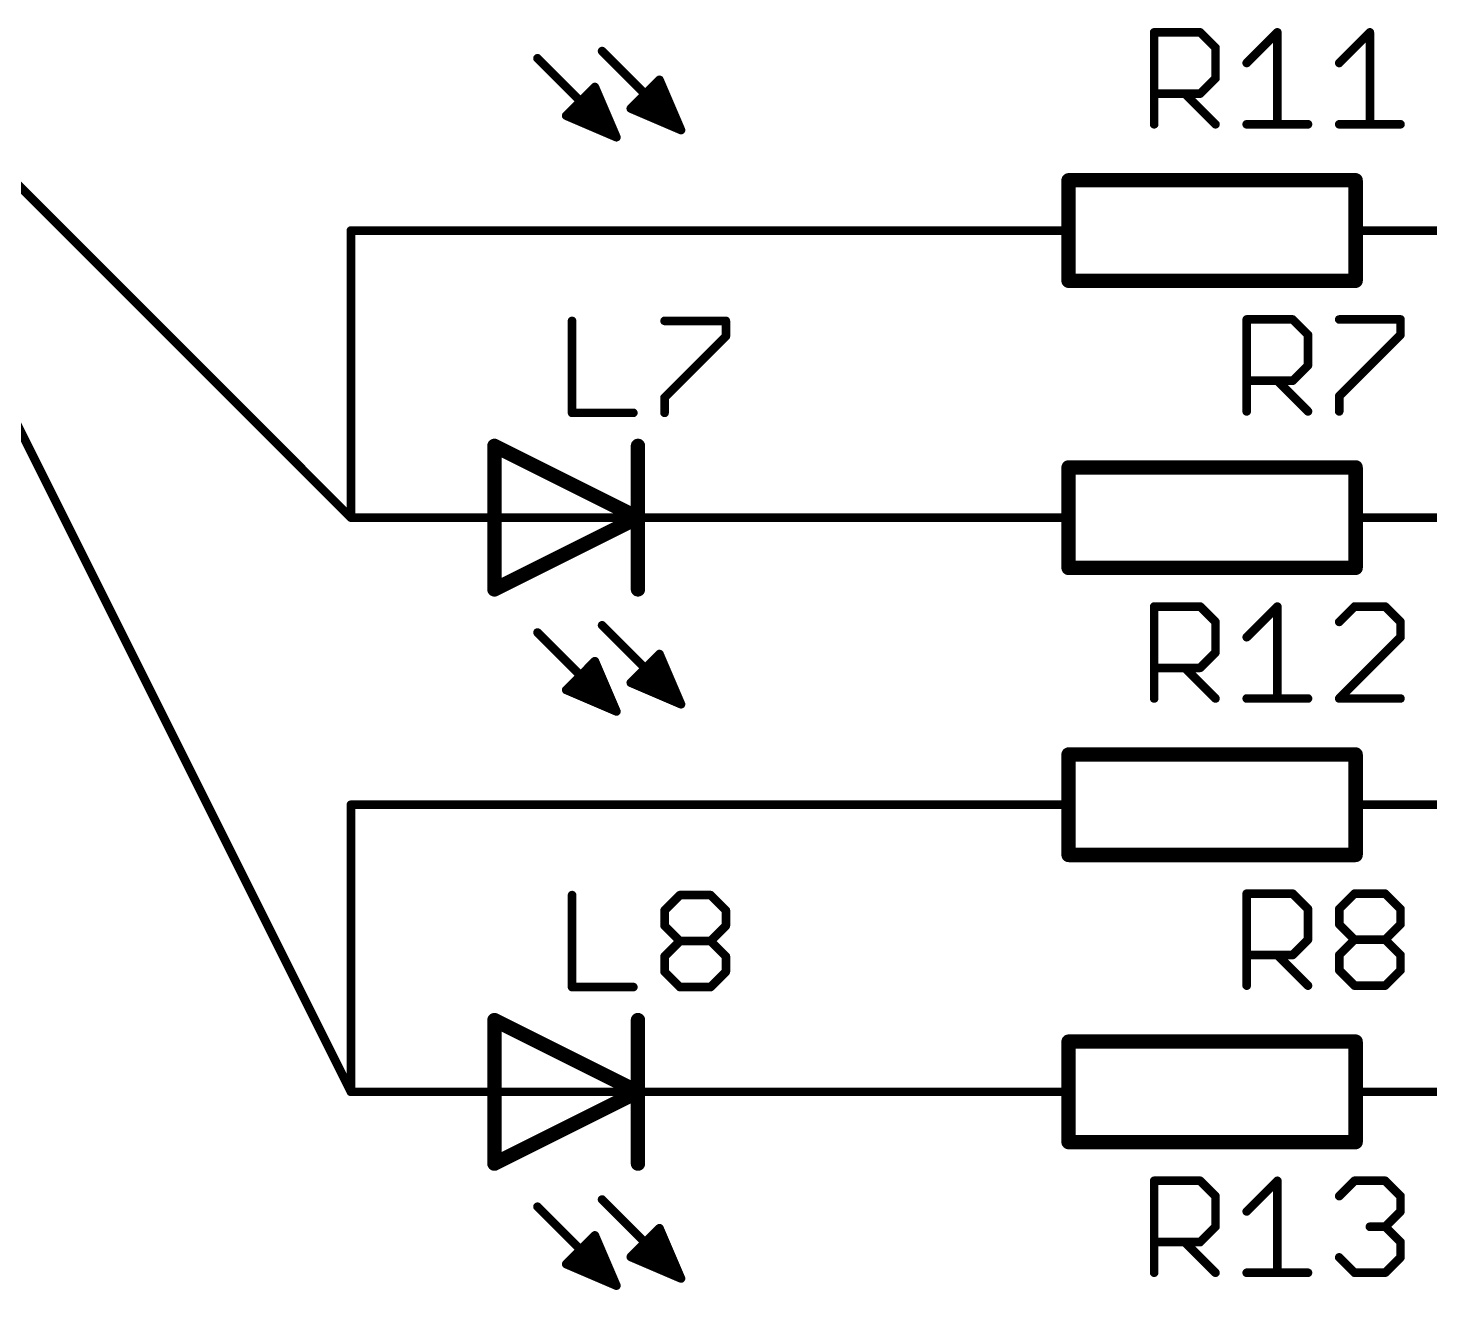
# Model space of a CAD drawing. Extents: x -12 to 175, y 0 to 78.
# Drawn here: x 37.47 to 62.27, y 9.19 to 31.52 of the extents above; entities that cross this region are included whole.
import ezdxf

# ---------------------------------------------------------------- set-up
doc = ezdxf.new("R2010")
doc.units = 0
for name, color, linetype in [('91', 82, 'CONTINUOUS'), ('94', 22, 'CONTINUOUS'), ('95', 253, 'CONTINUOUS')]:
    doc.layers.add(name, color=color, linetype=linetype)

msp = doc.modelspace()

# ---------------------------------------------------------------- linework, layer by layer
at = {"layer": '91', "const_width": 0.1524}
for points in [[(35.56, 30.48), (43.18, 22.86)], [(35.56, 27.94), (43.18, 12.7)], [(43.18, 27.94), (53.34, 27.94)], [(43.18, 22.86), (43.18, 27.94)], [(53.34, 22.86), (50.8, 22.86)], [(53.34, 17.78), (43.18, 17.78)], [(43.18, 17.78), (43.18, 12.7)], [(43.18, 12.7), (43.18, 17.78)], [(50.8, 12.7), (53.34, 12.7)]]:
    msp.add_lwpolyline(points, dxfattribs=at)
at = {"layer": '91', "const_width": 0.0762}
for points in [[(43.18, 27.9781, 1), (43.18, 27.9019)], [(43.2181, 27.94, 1), (43.1419, 27.94)], [(53.34, 27.9019, 1), (53.34, 27.9781)], [(43.1419, 22.86, 1), (43.2181, 22.86)], [(43.1531, 22.8331, 1), (43.2069, 22.8869)], [(50.8, 22.8981, 1), (50.8, 22.8219)], [(53.34, 22.8219, 1), (53.34, 22.8981)], [(43.18, 17.8181, 1), (43.18, 17.7419)], [(43.2181, 17.78, 1), (43.1419, 17.78)], [(43.2181, 17.78, 1), (43.1419, 17.78)], [(53.34, 17.7419, 1), (53.34, 17.8181)], [(43.1419, 12.7, 1), (43.2181, 12.7)], [(43.1419, 12.7, 1), (43.2181, 12.7)], [(43.1459, 12.683, 1), (43.2141, 12.717)], [(50.8, 12.7381, 1), (50.8, 12.6619)], [(53.34, 12.6619, 1), (53.34, 12.7381)]]:
    msp.add_lwpolyline(points, format="xyb", dxfattribs=at)
at = {"layer": '94'}
for points, const_width in [([(46.482, 30.988), (47.879, 29.591)], 0.1524), ([(47.625, 31.115), (49.022, 29.718)], 0.1524), ([(46.99, 29.972), (47.498, 30.48)], 0.1524), ([(47.498, 30.48), (47.879, 29.591)], 0.1524), ([(48.133, 30.099), (48.641, 30.607)], 0.1524), ([(48.6156, 29.8922), (48.6156, 30.5816)], 0.1524), ([(48.641, 30.607), (49.022, 29.718)], 0.1524), ([(47.244, 29.8631), (47.244, 30.226)], 0.1524), ([(47.3964, 29.7978), (47.3964, 30.3784)], 0.1524), ([(47.5488, 29.7325), (47.5488, 30.3615)], 0.1524), ([(48.3108, 30.0228), (48.3108, 30.2768)], 0.1524), ([(48.4632, 29.9575), (48.4632, 30.4292)], 0.1524), ([(48.768, 29.8269), (48.768, 30.3107)], 0.1524), ([(47.879, 29.591), (46.99, 29.972)], 0.1524), ([(47.0916, 29.9285), (47.0916, 30.0736)], 0.1524), ([(47.7012, 29.6672), (47.7012, 30.0059)], 0.1524), ([(49.022, 29.718), (48.133, 30.099)], 0.1524), ([(48.1584, 30.0881), (48.1584, 30.1244)], 0.1524), ([(48.9204, 29.7615), (48.9204, 29.9551)], 0.1524), ([(47.8536, 29.6019), (47.8536, 29.6503)], 0.1524), ([(60.96, 28.829), (55.88, 28.829)], 0.254), ([(55.88, 28.829), (55.88, 27.051)], 0.254), ([(60.96, 28.829), (60.96, 27.051)], 0.254), ([(53.34, 27.94), (55.88, 27.94)], 0.1524), ([(63.5, 27.94), (60.96, 27.94)], 0.1524), ([(55.88, 27.051), (60.96, 27.051)], 0.254), ([(45.72, 24.13), (48.26, 22.86)], 0.254), ([(45.72, 24.13), (45.72, 22.86)], 0.254), ([(48.26, 24.13), (48.26, 22.86)], 0.254), ([(60.96, 23.749), (55.88, 23.749)], 0.254), ([(55.88, 23.749), (55.88, 21.971)], 0.254), ([(60.96, 23.749), (60.96, 21.971)], 0.254), ([(43.18, 22.86), (45.72, 22.86)], 0.1524), ([(48.26, 22.86), (45.72, 21.59)], 0.254), ([(45.72, 22.86), (45.72, 21.59)], 0.254), ([(45.72, 22.86), (48.26, 22.86)], 0.1524), ([(48.26, 22.86), (48.26, 21.59)], 0.254), ([(50.8, 22.86), (48.26, 22.86)], 0.1524), ([(53.34, 22.86), (55.88, 22.86)], 0.1524), ([(63.5, 22.86), (60.96, 22.86)], 0.1524), ([(55.88, 21.971), (60.96, 21.971)], 0.254), ([(46.482, 20.828), (47.879, 19.431)], 0.1524), ([(47.625, 20.955), (49.022, 19.558)], 0.1524), ([(46.99, 19.812), (47.498, 20.32)], 0.1524), ([(47.498, 20.32), (47.879, 19.431)], 0.1524), ([(48.133, 19.939), (48.641, 20.447)], 0.1524), ([(48.4632, 19.7975), (48.4632, 20.2692)], 0.1524), ([(48.6156, 19.7322), (48.6156, 20.4216)], 0.1524), ([(48.641, 20.447), (49.022, 19.558)], 0.1524), ([(47.244, 19.7031), (47.244, 20.066)], 0.1524), ([(47.3964, 19.6378), (47.3964, 20.2184)], 0.1524), ([(47.5488, 19.5725), (47.5488, 20.2015)], 0.1524), ([(48.3108, 19.8628), (48.3108, 20.1168)], 0.1524), ([(48.768, 19.6669), (48.768, 20.1507)], 0.1524), ([(47.879, 19.431), (46.99, 19.812)], 0.1524), ([(47.0916, 19.7685), (47.0916, 19.9136)], 0.1524), ([(47.7012, 19.5072), (47.7012, 19.8459)], 0.1524), ([(49.022, 19.558), (48.133, 19.939)], 0.1524), ([(48.1584, 19.9281), (48.1584, 19.9644)], 0.1524), ([(48.9204, 19.6015), (48.9204, 19.7951)], 0.1524), ([(47.8536, 19.4419), (47.8536, 19.4903)], 0.1524), ([(60.96, 18.669), (55.88, 18.669)], 0.254), ([(55.88, 18.669), (55.88, 16.891)], 0.254), ([(60.96, 18.669), (60.96, 16.891)], 0.254), ([(53.34, 17.78), (55.88, 17.78)], 0.1524), ([(63.5, 17.78), (60.96, 17.78)], 0.1524), ([(55.88, 16.891), (60.96, 16.891)], 0.254), ([(45.72, 13.97), (48.26, 12.7)], 0.254), ([(45.72, 13.97), (45.72, 12.7)], 0.254), ([(48.26, 13.97), (48.26, 12.7)], 0.254), ([(60.96, 13.589), (55.88, 13.589)], 0.254), ([(55.88, 13.589), (55.88, 11.811)], 0.254), ([(60.96, 13.589), (60.96, 11.811)], 0.254), ([(43.18, 12.7), (45.72, 12.7)], 0.1524), ([(48.26, 12.7), (45.72, 11.43)], 0.254), ([(45.72, 12.7), (45.72, 11.43)], 0.254), ([(45.72, 12.7), (48.26, 12.7)], 0.1524), ([(48.26, 12.7), (48.26, 11.43)], 0.254), ([(50.8, 12.7), (48.26, 12.7)], 0.1524), ([(53.34, 12.7), (55.88, 12.7)], 0.1524), ([(63.5, 12.7), (60.96, 12.7)], 0.1524), ([(55.88, 11.811), (60.96, 11.811)], 0.254), ([(46.482, 10.668), (47.879, 9.271)], 0.1524), ([(47.625, 10.795), (49.022, 9.398)], 0.1524), ([(46.99, 9.652), (47.498, 10.16)], 0.1524), ([(47.498, 10.16), (47.879, 9.271)], 0.1524), ([(48.133, 9.779), (48.641, 10.287)], 0.1524), ([(48.4632, 9.6375), (48.4632, 10.1092)], 0.1524), ([(48.6156, 9.5722), (48.6156, 10.2616)], 0.1524), ([(48.641, 10.287), (49.022, 9.398)], 0.1524), ([(47.244, 9.5431), (47.244, 9.906)], 0.1524), ([(47.3964, 9.4778), (47.3964, 10.0584)], 0.1524), ([(47.5488, 9.4125), (47.5488, 10.0415)], 0.1524), ([(48.3108, 9.7028), (48.3108, 9.9568)], 0.1524), ([(48.768, 9.5069), (48.768, 9.9907)], 0.1524), ([(47.879, 9.271), (46.99, 9.652)], 0.1524), ([(47.0916, 9.6085), (47.0916, 9.7536)], 0.1524), ([(47.7012, 9.3472), (47.7012, 9.6859)], 0.1524), ([(49.022, 9.398), (48.133, 9.779)], 0.1524), ([(48.1584, 9.7681), (48.1584, 9.8044)], 0.1524), ([(48.9204, 9.4415), (48.9204, 9.6351)], 0.1524), ([(47.8536, 9.2819), (47.8536, 9.3303)], 0.1524)]:
    msp.add_lwpolyline(points, dxfattribs=dict(at, const_width=const_width))
for points, const_width in [([(46.5089, 31.0149, 1), (46.4551, 30.9611)], 0.0762), ([(47.6519, 31.1419, 1), (47.5981, 31.0881)], 0.0762), ([(47.533, 30.495, 1), (47.463, 30.465)], 0.0762), ([(47.5249, 30.4531, 1), (47.4711, 30.5069)], 0.0762), ([(48.6537, 30.5816, 1), (48.5775, 30.5816)], 0.0762), ([(48.676, 30.622, 1), (48.606, 30.592)], 0.0762), ([(48.6679, 30.5801, 1), (48.6141, 30.6339)], 0.0762), ([(47.2821, 30.226, 1), (47.2059, 30.226)], 0.0762), ([(47.4345, 30.3784, 1), (47.3583, 30.3784)], 0.0762), ([(47.5869, 30.3615, 1), (47.5107, 30.3615)], 0.0762), ([(48.3489, 30.2768, 1), (48.2727, 30.2768)], 0.0762), ([(48.5013, 30.4292, 1), (48.4251, 30.4292)], 0.0762), ([(48.8061, 30.3107, 1), (48.7299, 30.3107)], 0.0762), ([(47.005, 30.007, 1), (46.975, 29.937)], 0.0762), ([(46.9631, 29.9989, 1), (47.0169, 29.9451)], 0.0762), ([(47.1297, 30.0736, 1), (47.0535, 30.0736)], 0.0762), ([(47.7393, 30.0059, 1), (47.6631, 30.0059)], 0.0762), ([(48.148, 30.134, 1), (48.118, 30.064)], 0.0762), ([(48.1061, 30.1259, 1), (48.1599, 30.0721)], 0.0762), ([(48.1965, 30.1244, 1), (48.1203, 30.1244)], 0.0762), ([(48.1203, 30.0881, 1), (48.1965, 30.0881)], 0.0762), ([(48.2727, 30.0228, 1), (48.3489, 30.0228)], 0.0762), ([(48.9585, 29.9551, 1), (48.8823, 29.9551)], 0.0762), ([(47.0535, 29.9285, 1), (47.1297, 29.9285)], 0.0762), ([(47.2059, 29.8631, 1), (47.2821, 29.8631)], 0.0762), ([(47.3583, 29.7978, 1), (47.4345, 29.7978)], 0.0762), ([(47.5107, 29.7325, 1), (47.5869, 29.7325)], 0.0762), ([(48.4251, 29.9575, 1), (48.5013, 29.9575)], 0.0762), ([(48.5775, 29.8922, 1), (48.6537, 29.8922)], 0.0762), ([(48.7299, 29.8269, 1), (48.8061, 29.8269)], 0.0762), ([(48.8823, 29.7615, 1), (48.9585, 29.7615)], 0.0762), ([(48.987, 29.703, 1), (49.057, 29.733)], 0.0762), ([(48.9951, 29.6911, 1), (49.0489, 29.7449)], 0.0762), ([(49.007, 29.683, 1), (49.037, 29.753)], 0.0762), ([(47.6631, 29.6672, 1), (47.7393, 29.6672)], 0.0762), ([(47.8917, 29.6503, 1), (47.8155, 29.6503)], 0.0762), ([(47.8155, 29.6019, 1), (47.8917, 29.6019)], 0.0762), ([(47.844, 29.576, 1), (47.914, 29.606)], 0.0762), ([(47.8521, 29.5641, 1), (47.9059, 29.6179)], 0.0762), ([(47.864, 29.556, 1), (47.894, 29.626)], 0.0762), ([(55.88, 28.8925, 1), (55.88, 28.7655)], 0.127), ([(55.9435, 28.829, 1), (55.8165, 28.829)], 0.127), ([(61.0235, 28.829, 1), (60.8965, 28.829)], 0.127), ([(60.96, 28.7655, 1), (60.96, 28.8925)], 0.127), ([(53.34, 27.9781, 1), (53.34, 27.9019)], 0.0762), ([(55.88, 27.9019, 1), (55.88, 27.9781)], 0.0762), ([(60.96, 27.9781, 1), (60.96, 27.9019)], 0.0762), ([(55.88, 27.1145, 1), (55.88, 26.9875)], 0.127), ([(55.8165, 27.051, 1), (55.9435, 27.051)], 0.127), ([(60.8965, 27.051, 1), (61.0235, 27.051)], 0.127), ([(60.96, 26.9875, 1), (60.96, 27.1145)], 0.127), ([(45.7484, 24.1868, 1), (45.6916, 24.0732)], 0.127), ([(45.7835, 24.13, 1), (45.6565, 24.13)], 0.127), ([(48.3235, 24.13, 1), (48.1965, 24.13)], 0.127), ([(55.88, 23.8125, 1), (55.88, 23.6855)], 0.127), ([(55.9435, 23.749, 1), (55.8165, 23.749)], 0.127), ([(61.0235, 23.749, 1), (60.8965, 23.749)], 0.127), ([(60.96, 23.6855, 1), (60.96, 23.8125)], 0.127), ([(43.18, 22.8981, 1), (43.18, 22.8219)], 0.0762), ([(45.7835, 22.86, 1), (45.6565, 22.86)], 0.127), ([(45.6565, 22.86, 1), (45.7835, 22.86)], 0.127), ([(45.72, 22.8981, 1), (45.72, 22.8219)], 0.0762), ([(45.72, 22.8219, 1), (45.72, 22.8981)], 0.0762), ([(48.3235, 22.86, 1), (48.1965, 22.86)], 0.127), ([(48.1965, 22.86, 1), (48.3235, 22.86)], 0.127), ([(48.2884, 22.8032, 1), (48.2316, 22.9168)], 0.127), ([(48.2316, 22.8032, 1), (48.2884, 22.9168)], 0.127), ([(48.26, 22.8981, 1), (48.26, 22.8219)], 0.0762), ([(48.26, 22.8219, 1), (48.26, 22.8981)], 0.0762), ([(50.8, 22.8219, 1), (50.8, 22.8981)], 0.0762), ([(53.34, 22.8981, 1), (53.34, 22.8219)], 0.0762), ([(55.88, 22.8219, 1), (55.88, 22.8981)], 0.0762), ([(60.96, 22.8981, 1), (60.96, 22.8219)], 0.0762), ([(55.88, 22.0345, 1), (55.88, 21.9075)], 0.127), ([(60.96, 21.9075, 1), (60.96, 22.0345)], 0.127), ([(55.8165, 21.971, 1), (55.9435, 21.971)], 0.127), ([(60.8965, 21.971, 1), (61.0235, 21.971)], 0.127), ([(45.6916, 21.6468, 1), (45.7484, 21.5332)], 0.127), ([(45.6565, 21.59, 1), (45.7835, 21.59)], 0.127), ([(48.1965, 21.59, 1), (48.3235, 21.59)], 0.127), ([(46.5089, 20.8549, 1), (46.4551, 20.8011)], 0.0762), ([(47.6519, 20.9819, 1), (47.5981, 20.9281)], 0.0762), ([(47.533, 20.335, 1), (47.463, 20.305)], 0.0762), ([(47.5249, 20.2931, 1), (47.4711, 20.3469)], 0.0762), ([(48.5013, 20.2692, 1), (48.4251, 20.2692)], 0.0762), ([(48.6537, 20.4216, 1), (48.5775, 20.4216)], 0.0762), ([(48.676, 20.462, 1), (48.606, 20.432)], 0.0762), ([(48.6679, 20.4201, 1), (48.6141, 20.4739)], 0.0762), ([(47.2821, 20.066, 1), (47.2059, 20.066)], 0.0762), ([(47.4345, 20.2184, 1), (47.3583, 20.2184)], 0.0762), ([(47.5869, 20.2015, 1), (47.5107, 20.2015)], 0.0762), ([(48.3489, 20.1168, 1), (48.2727, 20.1168)], 0.0762), ([(48.8061, 20.1507, 1), (48.7299, 20.1507)], 0.0762), ([(47.005, 19.847, 1), (46.975, 19.777)], 0.0762), ([(46.9631, 19.8389, 1), (47.0169, 19.7851)], 0.0762), ([(47.1297, 19.9136, 1), (47.0535, 19.9136)], 0.0762), ([(47.7393, 19.8459, 1), (47.6631, 19.8459)], 0.0762), ([(48.148, 19.974, 1), (48.118, 19.904)], 0.0762), ([(48.1061, 19.9659, 1), (48.1599, 19.9121)], 0.0762), ([(48.1965, 19.9644, 1), (48.1203, 19.9644)], 0.0762), ([(48.1203, 19.9281, 1), (48.1965, 19.9281)], 0.0762), ([(48.2727, 19.8628, 1), (48.3489, 19.8628)], 0.0762), ([(48.9585, 19.7951, 1), (48.8823, 19.7951)], 0.0762), ([(47.0535, 19.7685, 1), (47.1297, 19.7685)], 0.0762), ([(47.2059, 19.7031, 1), (47.2821, 19.7031)], 0.0762), ([(47.3583, 19.6378, 1), (47.4345, 19.6378)], 0.0762), ([(47.5107, 19.5725, 1), (47.5869, 19.5725)], 0.0762), ([(48.4251, 19.7975, 1), (48.5013, 19.7975)], 0.0762), ([(48.5775, 19.7322, 1), (48.6537, 19.7322)], 0.0762), ([(48.7299, 19.6669, 1), (48.8061, 19.6669)], 0.0762), ([(48.8823, 19.6015, 1), (48.9585, 19.6015)], 0.0762), ([(48.987, 19.543, 1), (49.057, 19.573)], 0.0762), ([(48.9951, 19.5311, 1), (49.0489, 19.5849)], 0.0762), ([(49.007, 19.523, 1), (49.037, 19.593)], 0.0762), ([(47.6631, 19.5072, 1), (47.7393, 19.5072)], 0.0762), ([(47.8917, 19.4903, 1), (47.8155, 19.4903)], 0.0762), ([(47.8155, 19.4419, 1), (47.8917, 19.4419)], 0.0762), ([(47.844, 19.416, 1), (47.914, 19.446)], 0.0762), ([(47.8521, 19.4041, 1), (47.9059, 19.4579)], 0.0762), ([(47.864, 19.396, 1), (47.894, 19.466)], 0.0762), ([(55.88, 18.7325, 1), (55.88, 18.6055)], 0.127), ([(55.9435, 18.669, 1), (55.8165, 18.669)], 0.127), ([(61.0235, 18.669, 1), (60.8965, 18.669)], 0.127), ([(60.96, 18.6055, 1), (60.96, 18.7325)], 0.127), ([(53.34, 17.8181, 1), (53.34, 17.7419)], 0.0762), ([(55.88, 17.7419, 1), (55.88, 17.8181)], 0.0762), ([(60.96, 17.8181, 1), (60.96, 17.7419)], 0.0762), ([(55.88, 16.9545, 1), (55.88, 16.8275)], 0.127), ([(55.8165, 16.891, 1), (55.9435, 16.891)], 0.127), ([(60.8965, 16.891, 1), (61.0235, 16.891)], 0.127), ([(60.96, 16.8275, 1), (60.96, 16.9545)], 0.127), ([(45.7484, 14.0268, 1), (45.6916, 13.9132)], 0.127), ([(45.7835, 13.97, 1), (45.6565, 13.97)], 0.127), ([(48.3235, 13.97, 1), (48.1965, 13.97)], 0.127), ([(55.88, 13.6525, 1), (55.88, 13.5255)], 0.127), ([(55.9435, 13.589, 1), (55.8165, 13.589)], 0.127), ([(61.0235, 13.589, 1), (60.8965, 13.589)], 0.127), ([(60.96, 13.5255, 1), (60.96, 13.6525)], 0.127), ([(43.18, 12.7381, 1), (43.18, 12.6619)], 0.0762), ([(45.7835, 12.7, 1), (45.6565, 12.7)], 0.127), ([(45.6565, 12.7, 1), (45.7835, 12.7)], 0.127), ([(45.72, 12.7381, 1), (45.72, 12.6619)], 0.0762), ([(45.72, 12.6619, 1), (45.72, 12.7381)], 0.0762), ([(48.3235, 12.7, 1), (48.1965, 12.7)], 0.127), ([(48.1965, 12.7, 1), (48.3235, 12.7)], 0.127), ([(48.2884, 12.6432, 1), (48.2316, 12.7568)], 0.127), ([(48.2316, 12.6432, 1), (48.2884, 12.7568)], 0.127), ([(48.26, 12.7381, 1), (48.26, 12.6619)], 0.0762), ([(48.26, 12.6619, 1), (48.26, 12.7381)], 0.0762), ([(50.8, 12.6619, 1), (50.8, 12.7381)], 0.0762), ([(53.34, 12.7381, 1), (53.34, 12.6619)], 0.0762), ([(55.88, 12.6619, 1), (55.88, 12.7381)], 0.0762), ([(60.96, 12.7381, 1), (60.96, 12.6619)], 0.0762), ([(55.88, 11.8745, 1), (55.88, 11.7475)], 0.127), ([(60.96, 11.7475, 1), (60.96, 11.8745)], 0.127), ([(55.8165, 11.811, 1), (55.9435, 11.811)], 0.127), ([(60.8965, 11.811, 1), (61.0235, 11.811)], 0.127), ([(45.6916, 11.4868, 1), (45.7484, 11.3732)], 0.127), ([(45.6565, 11.43, 1), (45.7835, 11.43)], 0.127), ([(48.1965, 11.43, 1), (48.3235, 11.43)], 0.127), ([(46.5089, 10.6949, 1), (46.4551, 10.6411)], 0.0762), ([(47.6519, 10.8219, 1), (47.5981, 10.7681)], 0.0762), ([(47.533, 10.175, 1), (47.463, 10.145)], 0.0762), ([(47.5249, 10.1331, 1), (47.4711, 10.1869)], 0.0762), ([(48.5013, 10.1092, 1), (48.4251, 10.1092)], 0.0762), ([(48.6537, 10.2616, 1), (48.5775, 10.2616)], 0.0762), ([(48.676, 10.302, 1), (48.606, 10.272)], 0.0762), ([(48.6679, 10.2601, 1), (48.6141, 10.3139)], 0.0762), ([(47.2821, 9.906, 1), (47.2059, 9.906)], 0.0762), ([(47.4345, 10.0584, 1), (47.3583, 10.0584)], 0.0762), ([(47.5869, 10.0415, 1), (47.5107, 10.0415)], 0.0762), ([(48.3489, 9.9568, 1), (48.2727, 9.9568)], 0.0762), ([(48.8061, 9.9907, 1), (48.7299, 9.9907)], 0.0762), ([(47.005, 9.687, 1), (46.975, 9.617)], 0.0762), ([(46.9631, 9.6789, 1), (47.0169, 9.6251)], 0.0762), ([(47.1297, 9.7536, 1), (47.0535, 9.7536)], 0.0762), ([(47.7393, 9.6859, 1), (47.6631, 9.6859)], 0.0762), ([(48.148, 9.814, 1), (48.118, 9.744)], 0.0762), ([(48.1061, 9.8059, 1), (48.1599, 9.7521)], 0.0762), ([(48.1965, 9.8044, 1), (48.1203, 9.8044)], 0.0762), ([(48.1203, 9.7681, 1), (48.1965, 9.7681)], 0.0762), ([(48.2727, 9.7028, 1), (48.3489, 9.7028)], 0.0762), ([(48.4251, 9.6375, 1), (48.5013, 9.6375)], 0.0762), ([(48.9585, 9.6351, 1), (48.8823, 9.6351)], 0.0762), ([(47.0535, 9.6085, 1), (47.1297, 9.6085)], 0.0762), ([(47.2059, 9.5431, 1), (47.2821, 9.5431)], 0.0762), ([(47.3583, 9.4778, 1), (47.4345, 9.4778)], 0.0762), ([(47.5107, 9.4125, 1), (47.5869, 9.4125)], 0.0762), ([(48.5775, 9.5722, 1), (48.6537, 9.5722)], 0.0762), ([(48.7299, 9.5069, 1), (48.8061, 9.5069)], 0.0762), ([(48.8823, 9.4415, 1), (48.9585, 9.4415)], 0.0762), ([(48.987, 9.383, 1), (49.057, 9.413)], 0.0762), ([(48.9951, 9.3711, 1), (49.0489, 9.4249)], 0.0762), ([(49.007, 9.363, 1), (49.037, 9.433)], 0.0762), ([(47.6631, 9.3472, 1), (47.7393, 9.3472)], 0.0762), ([(47.8917, 9.3303, 1), (47.8155, 9.3303)], 0.0762), ([(47.8155, 9.2819, 1), (47.8917, 9.2819)], 0.0762), ([(47.844, 9.256, 1), (47.914, 9.286)], 0.0762), ([(47.8521, 9.2441, 1), (47.9059, 9.2979)], 0.0762), ([(47.864, 9.236, 1), (47.894, 9.306)], 0.0762)]:
    msp.add_lwpolyline(points, format="xyb", dxfattribs=dict(at, const_width=const_width))
at = {"layer": '95', "const_width": 0.1524}
for points in [[(57.3947, 29.8196), (57.3947, 31.4466)], [(57.3947, 31.4466), (58.2082, 31.4466)], [(58.2082, 31.4466), (58.4794, 31.1754)], [(59.0319, 30.9043), (59.5742, 31.4466)], [(59.5742, 31.4466), (59.5742, 29.8196)], [(60.669, 30.9043), (61.2114, 31.4466)], [(61.2114, 31.4466), (61.2114, 29.8196)], [(58.4794, 31.1754), (58.4794, 30.6331)], [(58.4794, 30.6331), (58.2082, 30.3619)], [(58.2082, 30.3619), (57.3947, 30.3619)], [(57.9371, 30.3619), (58.4794, 29.8196)], [(59.0319, 29.8196), (60.1165, 29.8196)], [(60.669, 29.8196), (61.7537, 29.8196)], [(47.0939, 26.3412), (47.0939, 24.7142)], [(48.731, 26.3412), (49.8157, 26.3412)], [(49.8157, 26.3412), (49.8157, 26.07)], [(59.0319, 24.7396), (59.0319, 26.3666)], [(59.0319, 26.3666), (59.8454, 26.3666)], [(59.8454, 26.3666), (60.1165, 26.0954)], [(60.669, 26.3666), (61.7537, 26.3666)], [(61.7537, 26.3666), (61.7537, 26.0954)], [(49.8157, 26.07), (48.731, 24.9854)], [(60.1165, 26.0954), (60.1165, 25.5531)], [(61.7537, 26.0954), (60.669, 25.0108)], [(60.1165, 25.5531), (59.8454, 25.2819)], [(59.8454, 25.2819), (59.0319, 25.2819)], [(59.5742, 25.2819), (60.1165, 24.7396)], [(48.731, 24.9854), (48.731, 24.7142)], [(60.669, 25.0108), (60.669, 24.7396)], [(47.0939, 24.7142), (48.1785, 24.7142)], [(57.3947, 19.6596), (57.3947, 21.2866)], [(57.3947, 21.2866), (58.2082, 21.2866)], [(58.2082, 21.2866), (58.4794, 21.0154)], [(59.0319, 20.7443), (59.5742, 21.2866)], [(59.5742, 21.2866), (59.5742, 19.6596)], [(60.9402, 21.2866), (60.669, 21.0154)], [(61.4825, 21.2866), (60.9402, 21.2866)], [(61.7537, 21.0154), (61.4825, 21.2866)], [(58.4794, 21.0154), (58.4794, 20.4731)], [(61.7537, 20.7443), (61.7537, 21.0154)], [(60.669, 19.6596), (61.7537, 20.7443)], [(58.4794, 20.4731), (58.2082, 20.2019)], [(58.2082, 20.2019), (57.3947, 20.2019)], [(57.9371, 20.2019), (58.4794, 19.6596)], [(59.0319, 19.6596), (60.1165, 19.6596)], [(61.7537, 19.6596), (60.669, 19.6596)], [(47.0939, 16.1812), (47.0939, 14.5542)], [(48.731, 15.91), (49.0022, 16.1812)], [(49.0022, 16.1812), (49.5445, 16.1812)], [(49.5445, 16.1812), (49.8157, 15.91)], [(59.0319, 14.5796), (59.0319, 16.2066)], [(59.0319, 16.2066), (59.8454, 16.2066)], [(59.8454, 16.2066), (60.1165, 15.9354)], [(60.669, 15.9354), (60.9402, 16.2066)], [(60.9402, 16.2066), (61.4825, 16.2066)], [(61.4825, 16.2066), (61.7537, 15.9354)], [(48.731, 15.6389), (48.731, 15.91)], [(49.8157, 15.91), (49.8157, 15.6389)], [(60.1165, 15.9354), (60.1165, 15.3931)], [(60.669, 15.6643), (60.669, 15.9354)], [(61.7537, 15.9354), (61.7537, 15.6643)], [(49.0022, 15.3677), (48.731, 15.6389)], [(49.8157, 15.6389), (49.5445, 15.3677)], [(60.9402, 15.3931), (60.669, 15.6643)], [(61.7537, 15.6643), (61.4825, 15.3931)], [(48.731, 15.0965), (49.0022, 15.3677)], [(49.0022, 15.3677), (49.5445, 15.3677)], [(49.5445, 15.3677), (49.8157, 15.0965)], [(60.1165, 15.3931), (59.8454, 15.1219)], [(60.669, 15.1219), (60.9402, 15.3931)], [(60.9402, 15.3931), (61.4825, 15.3931)], [(61.4825, 15.3931), (61.7537, 15.1219)], [(48.731, 14.8254), (48.731, 15.0965)], [(49.8157, 15.0965), (49.8157, 14.8254)], [(59.8454, 15.1219), (59.0319, 15.1219)], [(59.5742, 15.1219), (60.1165, 14.5796)], [(60.669, 14.8508), (60.669, 15.1219)], [(61.7537, 15.1219), (61.7537, 14.8508)], [(49.0022, 14.5542), (48.731, 14.8254)], [(49.8157, 14.8254), (49.5445, 14.5542)], [(60.9402, 14.5796), (60.669, 14.8508)], [(61.7537, 14.8508), (61.4825, 14.5796)], [(61.4825, 14.5796), (60.9402, 14.5796)], [(47.0939, 14.5542), (48.1785, 14.5542)], [(49.5445, 14.5542), (49.0022, 14.5542)], [(57.3947, 9.4996), (57.3947, 11.1266)], [(57.3947, 11.1266), (58.2082, 11.1266)], [(58.2082, 11.1266), (58.4794, 10.8554)], [(59.0319, 10.5843), (59.5742, 11.1266)], [(59.5742, 11.1266), (59.5742, 9.4996)], [(60.669, 10.8554), (60.9402, 11.1266)], [(60.9402, 11.1266), (61.4825, 11.1266)], [(61.4825, 11.1266), (61.7537, 10.8554)], [(58.4794, 10.8554), (58.4794, 10.3131)], [(61.7537, 10.8554), (61.7537, 10.5843)], [(61.7537, 10.5843), (61.4825, 10.3131)], [(58.4794, 10.3131), (58.2082, 10.0419)], [(61.4825, 10.3131), (61.2114, 10.3131)], [(61.4825, 10.3131), (61.7537, 10.0419)], [(58.2082, 10.0419), (57.3947, 10.0419)], [(57.9371, 10.0419), (58.4794, 9.4996)], [(61.7537, 10.0419), (61.7537, 9.7708)], [(60.9402, 9.4996), (60.669, 9.7708)], [(61.7537, 9.7708), (61.4825, 9.4996)], [(59.0319, 9.4996), (60.1165, 9.4996)], [(61.4825, 9.4996), (60.9402, 9.4996)]]:
    msp.add_lwpolyline(points, dxfattribs=at)
at = {"layer": '95', "const_width": 0.0762}
for points in [[(57.4328, 31.4466, 1), (57.3566, 31.4466)], [(57.3947, 31.4847, 1), (57.3947, 31.4085)], [(58.2352, 31.4735, 1), (58.1813, 31.4196)], [(58.2082, 31.4085, 1), (58.2082, 31.4847)], [(59.6123, 31.4466, 1), (59.5361, 31.4466)], [(59.6012, 31.4196, 1), (59.5473, 31.4735)], [(61.2495, 31.4466, 1), (61.1733, 31.4466)], [(61.2383, 31.4196, 1), (61.1844, 31.4735)], [(58.5175, 31.1754, 1), (58.4413, 31.1754)], [(58.4524, 31.1485, 1), (58.5063, 31.2024)], [(59.0049, 30.9312, 1), (59.0588, 30.8773)], [(60.6421, 30.9312, 1), (60.696, 30.8773)], [(58.4413, 30.6331, 1), (58.5175, 30.6331)], [(58.5063, 30.6062, 1), (58.4524, 30.66)], [(57.3947, 30.4, 1), (57.3947, 30.3238)], [(57.964, 30.3889, 1), (57.9101, 30.335)], [(58.1813, 30.3889, 1), (58.2352, 30.335)], [(58.2082, 30.3238, 1), (58.2082, 30.4)], [(57.3566, 29.8196, 1), (57.4328, 29.8196)], [(58.4524, 29.7927, 1), (58.5063, 29.8465)], [(59.0319, 29.8577, 1), (59.0319, 29.7815)], [(59.5361, 29.8196, 1), (59.6123, 29.8196)], [(60.1165, 29.7815, 1), (60.1165, 29.8577)], [(60.669, 29.8577, 1), (60.669, 29.7815)], [(61.1733, 29.8196, 1), (61.2495, 29.8196)], [(61.7537, 29.7815, 1), (61.7537, 29.8577)], [(47.132, 26.3412, 1), (47.0558, 26.3412)], [(48.731, 26.3793, 1), (48.731, 26.3031)], [(49.8538, 26.3412, 1), (49.7776, 26.3412)], [(49.8157, 26.3031, 1), (49.8157, 26.3793)], [(59.07, 26.3666, 1), (58.9938, 26.3666)], [(59.0319, 26.4047, 1), (59.0319, 26.3285)], [(59.8723, 26.3935, 1), (59.8184, 26.3396)], [(59.8454, 26.3285, 1), (59.8454, 26.4047)], [(60.669, 26.4047, 1), (60.669, 26.3285)], [(61.7918, 26.3666, 1), (61.7156, 26.3666)], [(61.7537, 26.3285, 1), (61.7537, 26.4047)], [(49.7776, 26.07, 1), (49.8538, 26.07)], [(49.8426, 26.0431, 1), (49.7888, 26.097)], [(60.1546, 26.0954, 1), (60.0784, 26.0954)], [(60.0896, 26.0685, 1), (60.1435, 26.1224)], [(61.7156, 26.0954, 1), (61.7918, 26.0954)], [(61.7806, 26.0685, 1), (61.7268, 26.1224)], [(60.0784, 25.5531, 1), (60.1546, 25.5531)], [(60.1435, 25.5262, 1), (60.0896, 25.58)], [(59.0319, 25.32, 1), (59.0319, 25.2438)], [(59.6012, 25.3089, 1), (59.5473, 25.255)], [(59.8184, 25.3089, 1), (59.8723, 25.255)], [(59.8454, 25.2438, 1), (59.8454, 25.32)], [(48.7691, 24.9854, 1), (48.6929, 24.9854)], [(60.7071, 25.0108, 1), (60.6309, 25.0108)], [(60.6421, 25.0377, 1), (60.696, 24.9838)], [(48.7041, 25.0123, 1), (48.758, 24.9584)], [(47.0939, 24.7523, 1), (47.0939, 24.6761)], [(47.0558, 24.7142, 1), (47.132, 24.7142)], [(48.1785, 24.6761, 1), (48.1785, 24.7523)], [(48.6929, 24.7142, 1), (48.7691, 24.7142)], [(58.9938, 24.7396, 1), (59.07, 24.7396)], [(60.0896, 24.7127, 1), (60.1435, 24.7665)], [(60.6309, 24.7396, 1), (60.7071, 24.7396)], [(57.4328, 21.2866, 1), (57.3566, 21.2866)], [(57.3947, 21.3247, 1), (57.3947, 21.2485)], [(58.2352, 21.3135, 1), (58.1813, 21.2596)], [(58.2082, 21.2485, 1), (58.2082, 21.3247)], [(59.6123, 21.2866, 1), (59.5361, 21.2866)], [(59.6012, 21.2596, 1), (59.5473, 21.3135)], [(60.9402, 21.3247, 1), (60.9402, 21.2485)], [(60.9671, 21.2596, 1), (60.9133, 21.3135)], [(61.5095, 21.3135, 1), (61.4556, 21.2596)], [(61.4825, 21.2485, 1), (61.4825, 21.3247)], [(58.5175, 21.0154, 1), (58.4413, 21.0154)], [(61.7918, 21.0154, 1), (61.7156, 21.0154)], [(58.4524, 20.9885, 1), (58.5063, 21.0424)], [(60.6421, 21.0424, 1), (60.696, 20.9885)], [(61.7268, 20.9885, 1), (61.7806, 21.0424)], [(59.0049, 20.7712, 1), (59.0588, 20.7173)], [(61.7156, 20.7443, 1), (61.7918, 20.7443)], [(61.7806, 20.7173, 1), (61.7268, 20.7712)], [(58.4413, 20.4731, 1), (58.5175, 20.4731)], [(58.5063, 20.4462, 1), (58.4524, 20.5)], [(57.3947, 20.24, 1), (57.3947, 20.1638)], [(57.964, 20.2289, 1), (57.9101, 20.175)], [(58.1813, 20.2289, 1), (58.2352, 20.175)], [(58.2082, 20.1638, 1), (58.2082, 20.24)], [(57.3566, 19.6596, 1), (57.4328, 19.6596)], [(58.4524, 19.6327, 1), (58.5063, 19.6865)], [(59.0319, 19.6977, 1), (59.0319, 19.6215)], [(59.5361, 19.6596, 1), (59.6123, 19.6596)], [(60.1165, 19.6215, 1), (60.1165, 19.6977)], [(60.669, 19.6977, 1), (60.669, 19.6215)], [(60.6421, 19.6865, 1), (60.696, 19.6327)], [(61.7537, 19.6215, 1), (61.7537, 19.6977)], [(47.132, 16.1812, 1), (47.0558, 16.1812)], [(49.0022, 16.2193, 1), (49.0022, 16.1431)], [(49.0291, 16.1542, 1), (48.9753, 16.2081)], [(49.5715, 16.2081, 1), (49.5176, 16.1542)], [(49.5445, 16.1431, 1), (49.5445, 16.2193)], [(59.07, 16.2066, 1), (58.9938, 16.2066)], [(59.0319, 16.2447, 1), (59.0319, 16.1685)], [(59.8723, 16.2335, 1), (59.8184, 16.1796)], [(59.8454, 16.1685, 1), (59.8454, 16.2447)], [(60.9402, 16.2447, 1), (60.9402, 16.1685)], [(60.9671, 16.1796, 1), (60.9133, 16.2335)], [(61.5095, 16.2335, 1), (61.4556, 16.1796)], [(61.4825, 16.1685, 1), (61.4825, 16.2447)], [(48.7691, 15.91, 1), (48.6929, 15.91)], [(48.7041, 15.937, 1), (48.758, 15.8831)], [(49.8538, 15.91, 1), (49.7776, 15.91)], [(49.7888, 15.8831, 1), (49.8426, 15.937)], [(60.1546, 15.9354, 1), (60.0784, 15.9354)], [(60.0896, 15.9085, 1), (60.1435, 15.9624)], [(60.7071, 15.9354, 1), (60.6309, 15.9354)], [(60.6421, 15.9624, 1), (60.696, 15.9085)], [(61.7918, 15.9354, 1), (61.7156, 15.9354)], [(61.7268, 15.9085, 1), (61.7806, 15.9624)], [(48.758, 15.6658, 1), (48.7041, 15.6119)], [(48.6929, 15.6389, 1), (48.7691, 15.6389)], [(49.7776, 15.6389, 1), (49.8538, 15.6389)], [(49.8426, 15.6119, 1), (49.7888, 15.6658)], [(60.696, 15.6912, 1), (60.6421, 15.6373)], [(60.6309, 15.6643, 1), (60.7071, 15.6643)], [(61.7156, 15.6643, 1), (61.7918, 15.6643)], [(61.7806, 15.6373, 1), (61.7268, 15.6912)], [(49.0022, 15.4058, 1), (49.0022, 15.3296)], [(49.0291, 15.3408, 1), (48.9753, 15.3946)], [(48.9753, 15.3408, 1), (49.0291, 15.3946)], [(49.5715, 15.3946, 1), (49.5176, 15.3408)], [(49.5176, 15.3946, 1), (49.5715, 15.3408)], [(49.5445, 15.3296, 1), (49.5445, 15.4058)], [(60.0784, 15.3931, 1), (60.1546, 15.3931)], [(60.1435, 15.3662, 1), (60.0896, 15.42)], [(60.9402, 15.4312, 1), (60.9402, 15.355)], [(60.9671, 15.3662, 1), (60.9133, 15.42)], [(60.9133, 15.3662, 1), (60.9671, 15.42)], [(61.5095, 15.42, 1), (61.4556, 15.3662)], [(61.4556, 15.42, 1), (61.5095, 15.3662)], [(61.4825, 15.355, 1), (61.4825, 15.4312)], [(48.7691, 15.0965, 1), (48.6929, 15.0965)], [(48.7041, 15.1235, 1), (48.758, 15.0696)], [(49.8538, 15.0965, 1), (49.7776, 15.0965)], [(49.7888, 15.0696, 1), (49.8426, 15.1235)], [(59.0319, 15.16, 1), (59.0319, 15.0838)], [(59.6012, 15.1489, 1), (59.5473, 15.095)], [(59.8184, 15.1489, 1), (59.8723, 15.095)], [(59.8454, 15.0838, 1), (59.8454, 15.16)], [(60.7071, 15.1219, 1), (60.6309, 15.1219)], [(60.6421, 15.1489, 1), (60.696, 15.095)], [(61.7918, 15.1219, 1), (61.7156, 15.1219)], [(61.7268, 15.095, 1), (61.7806, 15.1489)], [(48.758, 14.8523, 1), (48.7041, 14.7984)], [(49.8426, 14.7984, 1), (49.7888, 14.8523)], [(60.696, 14.8777, 1), (60.6421, 14.8238)], [(60.6309, 14.8508, 1), (60.7071, 14.8508)], [(61.7156, 14.8508, 1), (61.7918, 14.8508)], [(61.7806, 14.8238, 1), (61.7268, 14.8777)], [(48.6929, 14.8254, 1), (48.7691, 14.8254)], [(49.7776, 14.8254, 1), (49.8538, 14.8254)], [(60.0896, 14.5527, 1), (60.1435, 14.6065)], [(60.9402, 14.6177, 1), (60.9402, 14.5415)], [(60.9133, 14.5527, 1), (60.9671, 14.6065)], [(61.4556, 14.6065, 1), (61.5095, 14.5527)], [(61.4825, 14.5415, 1), (61.4825, 14.6177)], [(47.0939, 14.5923, 1), (47.0939, 14.5161)], [(47.0558, 14.5542, 1), (47.132, 14.5542)], [(48.1785, 14.5161, 1), (48.1785, 14.5923)], [(49.0022, 14.5923, 1), (49.0022, 14.5161)], [(48.9753, 14.5273, 1), (49.0291, 14.5811)], [(49.5176, 14.5811, 1), (49.5715, 14.5273)], [(49.5445, 14.5161, 1), (49.5445, 14.5923)], [(58.9938, 14.5796, 1), (59.07, 14.5796)], [(57.4328, 11.1266, 1), (57.3566, 11.1266)], [(57.3947, 11.1647, 1), (57.3947, 11.0885)], [(58.2352, 11.1535, 1), (58.1813, 11.0996)], [(58.2082, 11.0885, 1), (58.2082, 11.1647)], [(59.6123, 11.1266, 1), (59.5361, 11.1266)], [(59.6012, 11.0996, 1), (59.5473, 11.1535)], [(60.9402, 11.1647, 1), (60.9402, 11.0885)], [(60.9671, 11.0996, 1), (60.9133, 11.1535)], [(61.5095, 11.1535, 1), (61.4556, 11.0996)], [(61.4825, 11.0885, 1), (61.4825, 11.1647)], [(58.5175, 10.8554, 1), (58.4413, 10.8554)], [(58.4524, 10.8285, 1), (58.5063, 10.8824)], [(60.6421, 10.8824, 1), (60.696, 10.8285)], [(61.7918, 10.8554, 1), (61.7156, 10.8554)], [(61.7268, 10.8285, 1), (61.7806, 10.8824)], [(59.0049, 10.6112, 1), (59.0588, 10.5573)], [(61.7156, 10.5843, 1), (61.7918, 10.5843)], [(61.7806, 10.5573, 1), (61.7268, 10.6112)], [(58.4413, 10.3131, 1), (58.5175, 10.3131)], [(58.5063, 10.2862, 1), (58.4524, 10.34)], [(61.2114, 10.3512, 1), (61.2114, 10.275)], [(61.5095, 10.34, 1), (61.4556, 10.2862)], [(61.4556, 10.34, 1), (61.5095, 10.2862)], [(61.4825, 10.275, 1), (61.4825, 10.3512)], [(57.3947, 10.08, 1), (57.3947, 10.0038)], [(57.964, 10.0689, 1), (57.9101, 10.015)], [(58.1813, 10.0689, 1), (58.2352, 10.015)], [(58.2082, 10.0038, 1), (58.2082, 10.08)], [(61.7918, 10.0419, 1), (61.7156, 10.0419)], [(61.7268, 10.015, 1), (61.7806, 10.0689)], [(60.696, 9.7977, 1), (60.6421, 9.7438)], [(61.7156, 9.7708, 1), (61.7918, 9.7708)], [(61.7806, 9.7438, 1), (61.7268, 9.7977)], [(57.3566, 9.4996, 1), (57.4328, 9.4996)], [(58.4524, 9.4727, 1), (58.5063, 9.5265)], [(59.0319, 9.5377, 1), (59.0319, 9.4615)], [(59.5361, 9.4996, 1), (59.6123, 9.4996)], [(60.1165, 9.4615, 1), (60.1165, 9.5377)], [(60.9402, 9.5377, 1), (60.9402, 9.4615)], [(60.9133, 9.4727, 1), (60.9671, 9.5265)], [(61.4556, 9.5265, 1), (61.5095, 9.4727)], [(61.4825, 9.4615, 1), (61.4825, 9.5377)]]:
    msp.add_lwpolyline(points, format="xyb", dxfattribs=at)

doc.saveas('drawing.dxf')
